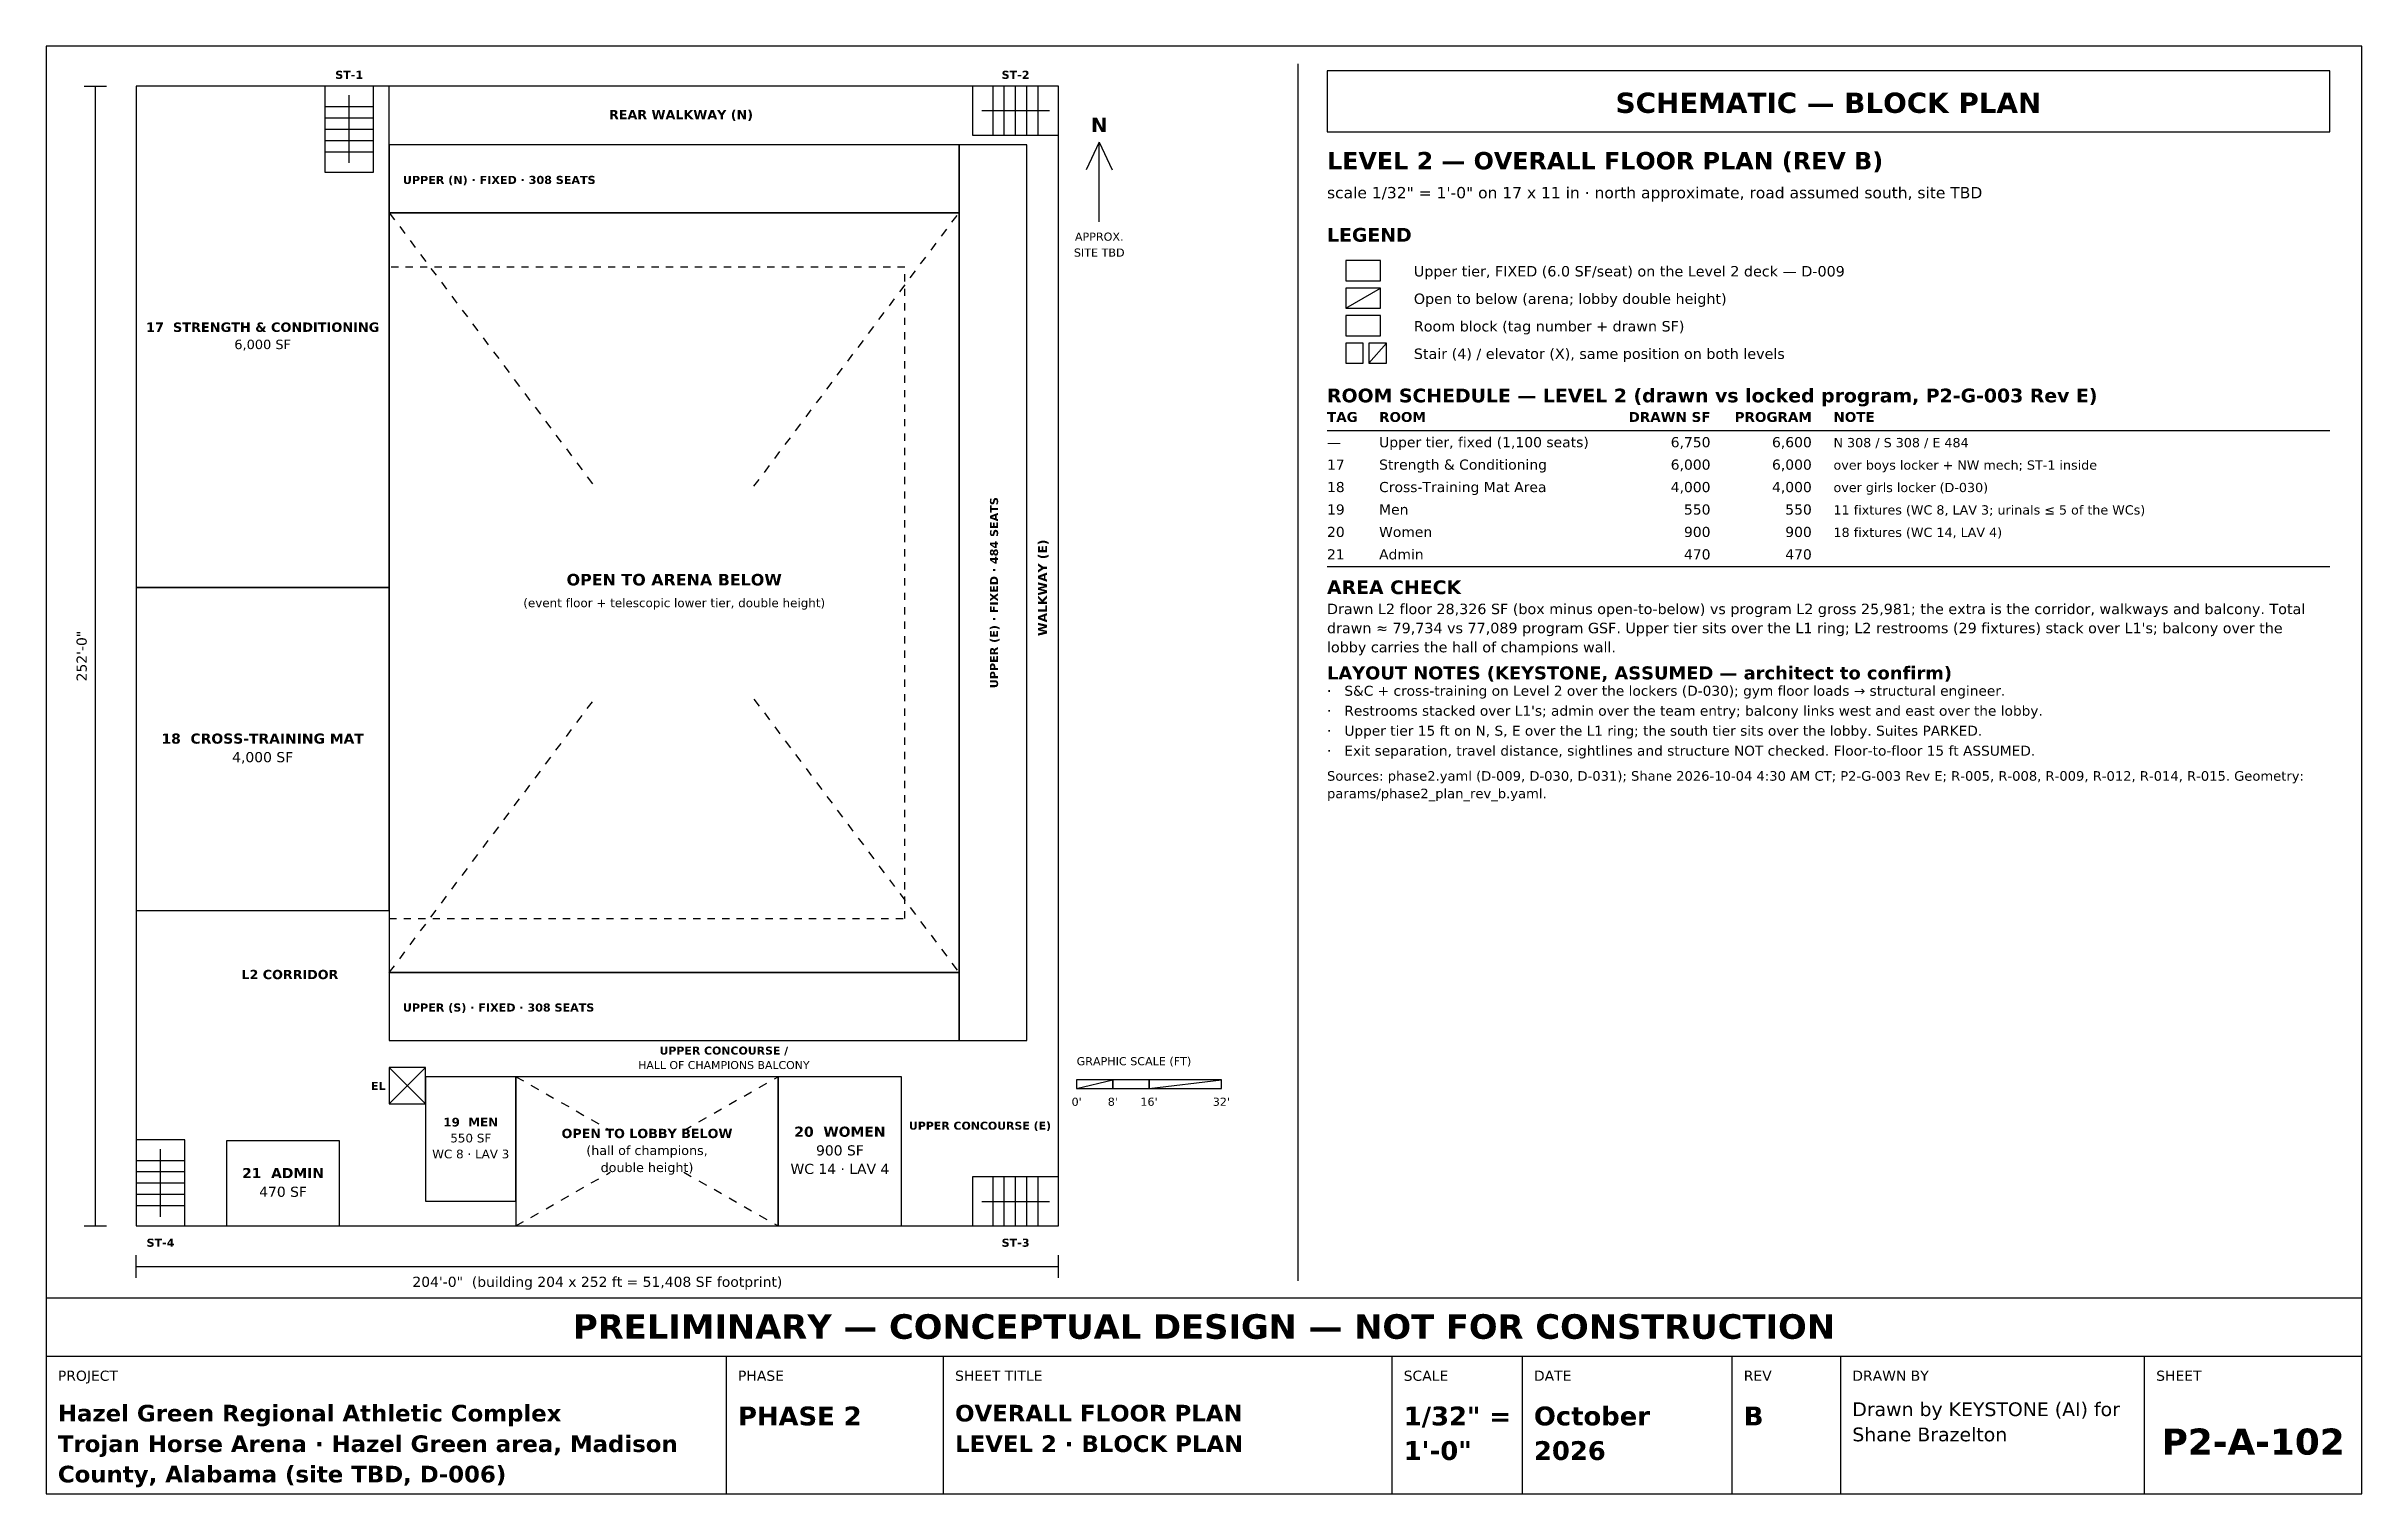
# Model space of a CAD drawing. Header units: inches. Extents: x 0.5 to 16.5, y 0.5 to 10.5.
import ezdxf
from ezdxf.enums import TextEntityAlignment as Align

# ---------------------------------------------------------------- set-up
doc = ezdxf.new("R2010")
doc.units = ezdxf.units.IN
doc.header["$MEASUREMENT"] = 0
for name, color, linetype in [('A-ANNO-DIMS', 7, 'Continuous'), ('A-ANNO-TABL', 7, 'Continuous'), ('A-ANNO-TEXT', 7, 'Continuous'), ('A-AREA-BLCK', 7, 'Continuous'), ('A-AREA-IDEN', 7, 'Continuous'), ('A-AREA-OPEN', 7, 'Continuous'), ('A-FLOR-STRS', 7, 'Continuous'), ('A-SEAT-FIXD', 7, 'Continuous'), ('A-WALL-BLDG', 7, 'Continuous'), ('G-ANNO-TTLB', 7, 'Continuous')]:
    doc.layers.add(name, color=color, linetype=linetype)
doc.styles.add('KS-BOLD', font='DejaVuSans-Bold.ttf')
doc.styles.add('KS-REG', font='DejaVuSans.ttf')

msp = doc.modelspace()

# ---------------------------------------------------------------- linework, layer by layer
at = {"layer": 'A-ANNO-DIMS'}
for p, q in [((0.761, 10.225), (0.917, 10.225)), ((0.839, 2.35), (0.839, 10.225)), ((7.776, 9.838), (7.686, 9.647)), ((7.776, 9.287), (7.776, 9.838)), ((7.776, 9.838), (7.866, 9.647)), ((7.62, 3.3), (7.87, 3.36)), ((8.12, 3.3), (8.62, 3.36)), ((0.761, 2.35), (0.917, 2.35)), ((1.12, 1.991), (1.12, 2.147)), ((7.495, 1.991), (7.495, 2.147)), ((1.12, 2.069), (7.495, 2.069))]:
    msp.add_line(p, q, dxfattribs=at)
for points in [[(7.62, 3.3), (7.87, 3.3), (7.87, 3.36), (7.62, 3.36)], [(7.87, 3.3), (8.12, 3.3), (8.12, 3.36), (7.87, 3.36)], [(8.12, 3.3), (8.62, 3.3), (8.62, 3.36), (8.12, 3.36)]]:
    msp.add_lwpolyline(points, close=True, dxfattribs=at)
at = {"layer": 'A-ANNO-TABL'}
for p, q in [((9.35, 7.845), (16.28, 7.845)), ((9.35, 6.905), (16.28, 6.905))]:
    msp.add_line(p, q, dxfattribs=at)
at = {"layer": 'A-ANNO-TEXT'}
for p, q in [((9.15, 1.97), (9.15, 10.38)), ((9.48, 8.69), (9.72, 8.83)), ((9.64, 8.31), (9.76, 8.45))]:
    msp.add_line(p, q, dxfattribs=at)
for points in [[(9.35, 9.91), (16.28, 9.91), (16.28, 10.33), (9.35, 10.33)], [(9.48, 8.88), (9.72, 8.88), (9.72, 9.02), (9.48, 9.02)], [(9.48, 8.69), (9.72, 8.69), (9.72, 8.83), (9.48, 8.83)], [(9.48, 8.5), (9.72, 8.5), (9.72, 8.64), (9.48, 8.64)], [(9.48, 8.31), (9.6, 8.31), (9.6, 8.45), (9.48, 8.45)], [(9.64, 8.31), (9.76, 8.31), (9.76, 8.45), (9.64, 8.45)]]:
    msp.add_lwpolyline(points, close=True, dxfattribs=at)
at = {"layer": 'A-AREA-BLCK'}
for points in [[(1.12, 6.762), (2.87, 6.762), (2.87, 10.225), (1.12, 10.225)], [(1.12, 4.53), (2.87, 4.53), (2.87, 6.762), (1.12, 6.762)], [(3.12, 2.522), (3.745, 2.522), (3.745, 3.381), (3.12, 3.381)], [(5.558, 2.35), (6.41, 2.35), (6.41, 3.381), (5.558, 3.381)], [(1.745, 2.35), (2.526, 2.35), (2.526, 2.938), (1.745, 2.938)]]:
    msp.add_lwpolyline(points, close=True, dxfattribs=at)
at = {"layer": 'A-AREA-OPEN'}
for p, q in [((2.87, 9.35), (2.906, 9.302)), ((6.758, 9.284), (6.794, 9.332)), ((2.942, 9.254), (2.978, 9.206)), ((3.014, 9.158), (3.05, 9.11)), ((6.614, 9.092), (6.65, 9.14)), ((6.686, 9.188), (6.722, 9.236)), ((2.87, 8.975), (2.87, 8.925)), ((2.933, 8.975), (2.883, 8.975)), ((3.033, 8.975), (2.983, 8.975)), ((3.133, 8.975), (3.083, 8.975)), ((3.086, 9.062), (3.122, 9.014)), ((3.158, 8.966), (3.194, 8.918)), ((3.233, 8.975), (3.183, 8.975)), ((3.333, 8.975), (3.283, 8.975)), ((3.433, 8.975), (3.383, 8.975)), ((3.533, 8.975), (3.483, 8.975)), ((3.633, 8.975), (3.583, 8.975)), ((3.733, 8.975), (3.683, 8.975)), ((3.833, 8.975), (3.783, 8.975)), ((3.933, 8.975), (3.883, 8.975)), ((4.033, 8.975), (3.983, 8.975)), ((4.133, 8.975), (4.083, 8.975)), ((4.232, 8.975), (4.183, 8.975)), ((4.332, 8.975), (4.282, 8.975)), ((4.432, 8.975), (4.382, 8.975)), ((4.532, 8.975), (4.482, 8.975)), ((4.632, 8.975), (4.582, 8.975)), ((4.732, 8.975), (4.682, 8.975)), ((4.832, 8.975), (4.782, 8.975)), ((4.932, 8.975), (4.882, 8.975)), ((5.032, 8.975), (4.982, 8.975)), ((5.132, 8.975), (5.082, 8.975)), ((5.232, 8.975), (5.182, 8.975)), ((5.332, 8.975), (5.282, 8.975)), ((5.433, 8.975), (5.383, 8.975)), ((5.532, 8.975), (5.482, 8.975)), ((5.633, 8.975), (5.582, 8.975)), ((5.732, 8.975), (5.683, 8.975)), ((5.833, 8.975), (5.782, 8.975)), ((5.933, 8.975), (5.883, 8.975)), ((6.032, 8.975), (5.982, 8.975)), ((6.133, 8.975), (6.083, 8.975)), ((6.232, 8.975), (6.183, 8.975)), ((6.333, 8.975), (6.282, 8.975)), ((6.433, 8.975), (6.383, 8.975)), ((6.433, 8.975), (6.433, 8.975)), ((6.542, 8.996), (6.578, 9.044)), ((2.87, 8.875), (2.87, 8.825)), ((3.23, 8.87), (3.266, 8.822)), ((6.398, 8.804), (6.434, 8.852)), ((6.433, 8.875), (6.433, 8.925)), ((6.433, 8.775), (6.433, 8.825)), ((6.47, 8.9), (6.506, 8.948)), ((2.87, 8.775), (2.87, 8.725)), ((2.87, 8.675), (2.87, 8.625)), ((3.302, 8.774), (3.338, 8.726)), ((3.374, 8.678), (3.41, 8.63)), ((6.254, 8.612), (6.29, 8.66)), ((6.326, 8.708), (6.362, 8.756)), ((6.433, 8.675), (6.433, 8.725)), ((2.87, 8.575), (2.87, 8.525)), ((3.446, 8.582), (3.482, 8.534)), ((3.518, 8.486), (3.554, 8.438)), ((6.182, 8.516), (6.218, 8.564)), ((6.433, 8.575), (6.433, 8.625)), ((6.433, 8.475), (6.433, 8.525)), ((2.87, 8.475), (2.87, 8.425)), ((2.87, 8.375), (2.87, 8.325)), ((3.59, 8.39), (3.626, 8.342)), ((6.038, 8.324), (6.074, 8.372)), ((6.11, 8.42), (6.146, 8.468)), ((6.433, 8.375), (6.433, 8.425)), ((6.433, 8.275), (6.433, 8.325)), ((2.87, 8.275), (2.87, 8.225)), ((2.87, 8.175), (2.87, 8.125)), ((3.662, 8.294), (3.698, 8.246)), ((3.734, 8.198), (3.77, 8.15)), ((5.894, 8.132), (5.93, 8.18)), ((5.966, 8.228), (6.002, 8.276)), ((6.433, 8.175), (6.433, 8.225)), ((2.87, 8.075), (2.87, 8.025)), ((3.806, 8.102), (3.842, 8.054)), ((3.878, 8.006), (3.914, 7.958)), ((5.822, 8.036), (5.858, 8.084)), ((6.433, 8.075), (6.433, 8.125)), ((6.433, 7.975), (6.433, 8.025)), ((2.87, 7.975), (2.87, 7.925)), ((2.87, 7.875), (2.87, 7.825)), ((3.95, 7.91), (3.986, 7.862)), ((5.678, 7.844), (5.714, 7.892)), ((5.75, 7.94), (5.786, 7.988)), ((6.433, 7.875), (6.433, 7.925)), ((2.87, 7.775), (2.87, 7.725)), ((4.022, 7.814), (4.058, 7.766)), ((4.094, 7.718), (4.13, 7.67)), ((5.534, 7.652), (5.57, 7.7)), ((5.606, 7.748), (5.642, 7.796)), ((6.433, 7.775), (6.433, 7.825)), ((6.433, 7.675), (6.433, 7.725)), ((2.87, 7.675), (2.87, 7.625)), ((2.87, 7.575), (2.87, 7.525)), ((4.166, 7.622), (4.202, 7.574)), ((4.238, 7.526), (4.274, 7.478)), ((5.462, 7.556), (5.498, 7.604)), ((6.433, 7.575), (6.433, 7.625)), ((6.433, 7.475), (6.433, 7.525)), ((2.87, 7.475), (2.87, 7.425)), ((2.87, 7.375), (2.87, 7.325)), ((5.39, 7.46), (5.426, 7.508)), ((6.433, 7.375), (6.433, 7.425)), ((2.87, 7.275), (2.87, 7.225)), ((6.433, 7.275), (6.433, 7.325)), ((6.433, 7.175), (6.433, 7.225)), ((2.87, 7.175), (2.87, 7.125)), ((2.87, 7.075), (2.87, 7.025)), ((6.433, 7.075), (6.433, 7.125)), ((2.87, 6.975), (2.87, 6.925)), ((6.433, 6.975), (6.433, 7.025)), ((6.433, 6.875), (6.433, 6.925)), ((2.87, 6.875), (2.87, 6.825)), ((2.87, 6.775), (2.87, 6.725)), ((6.433, 6.775), (6.433, 6.825)), ((6.433, 6.675), (6.433, 6.725)), ((2.87, 6.675), (2.87, 6.625)), ((2.87, 6.575), (2.87, 6.525)), ((6.433, 6.575), (6.433, 6.625)), ((2.87, 6.475), (2.87, 6.425)), ((6.433, 6.475), (6.433, 6.525)), ((6.433, 6.375), (6.433, 6.425)), ((2.87, 6.375), (2.87, 6.325)), ((2.87, 6.275), (2.87, 6.225)), ((6.433, 6.275), (6.433, 6.325)), ((2.87, 6.175), (2.87, 6.125)), ((6.433, 6.175), (6.433, 6.225)), ((6.433, 6.075), (6.433, 6.125)), ((2.87, 6.075), (2.87, 6.025)), ((2.87, 5.975), (2.87, 5.925)), ((4.238, 5.924), (4.274, 5.972)), ((5.39, 5.99), (5.426, 5.942)), ((6.433, 5.975), (6.433, 6.025)), ((6.433, 5.875), (6.433, 5.925)), ((2.87, 5.875), (2.87, 5.825)), ((2.87, 5.775), (2.87, 5.725)), ((4.094, 5.732), (4.13, 5.78)), ((4.166, 5.828), (4.202, 5.876)), ((5.462, 5.894), (5.498, 5.846)), ((5.534, 5.798), (5.57, 5.75)), ((6.433, 5.775), (6.433, 5.825)), ((2.87, 5.675), (2.87, 5.625)), ((4.022, 5.636), (4.058, 5.684)), ((5.606, 5.702), (5.642, 5.654)), ((5.678, 5.606), (5.714, 5.558)), ((6.433, 5.675), (6.433, 5.725)), ((6.433, 5.575), (6.433, 5.625)), ((2.87, 5.575), (2.87, 5.525)), ((2.87, 5.475), (2.87, 5.425)), ((3.878, 5.444), (3.914, 5.492)), ((3.95, 5.54), (3.986, 5.588)), ((5.75, 5.51), (5.786, 5.462)), ((6.433, 5.475), (6.433, 5.525)), ((2.87, 5.375), (2.87, 5.325)), ((3.734, 5.252), (3.77, 5.3)), ((3.806, 5.348), (3.842, 5.396)), ((5.822, 5.414), (5.858, 5.366)), ((5.894, 5.318), (5.93, 5.27)), ((6.433, 5.375), (6.433, 5.425)), ((6.433, 5.275), (6.433, 5.325)), ((2.87, 5.275), (2.87, 5.225)), ((2.87, 5.175), (2.87, 5.125)), ((3.662, 5.156), (3.698, 5.204)), ((5.966, 5.222), (6.002, 5.174)), ((6.038, 5.126), (6.074, 5.078)), ((6.433, 5.175), (6.433, 5.225)), ((6.433, 5.075), (6.433, 5.125)), ((2.87, 5.075), (2.87, 5.025)), ((2.87, 4.975), (2.87, 4.925)), ((3.518, 4.964), (3.554, 5.012)), ((3.59, 5.06), (3.626, 5.108)), ((6.11, 5.03), (6.146, 4.982)), ((6.433, 4.975), (6.433, 5.025)), ((2.87, 4.875), (2.87, 4.825)), ((3.374, 4.772), (3.41, 4.82)), ((3.446, 4.868), (3.482, 4.916)), ((6.182, 4.934), (6.218, 4.886)), ((6.254, 4.838), (6.29, 4.79)), ((6.433, 4.875), (6.433, 4.925)), ((6.433, 4.775), (6.433, 4.825)), ((2.87, 4.775), (2.87, 4.725)), ((2.87, 4.675), (2.87, 4.625)), ((3.302, 4.676), (3.338, 4.724)), ((6.326, 4.742), (6.362, 4.694)), ((6.398, 4.646), (6.434, 4.598)), ((6.433, 4.675), (6.433, 4.725)), ((2.87, 4.575), (2.87, 4.525)), ((3.158, 4.484), (3.194, 4.532)), ((3.23, 4.58), (3.266, 4.628)), ((6.433, 4.575), (6.433, 4.625)), ((6.433, 4.475), (6.433, 4.525)), ((6.47, 4.55), (6.506, 4.502)), ((2.87, 4.475), (2.92, 4.475)), ((2.87, 4.475), (2.87, 4.475)), ((2.97, 4.475), (3.02, 4.475)), ((3.014, 4.292), (3.05, 4.34)), ((3.07, 4.475), (3.12, 4.475)), ((3.086, 4.388), (3.122, 4.436)), ((3.17, 4.475), (3.22, 4.475)), ((3.27, 4.475), (3.32, 4.475)), ((3.37, 4.475), (3.42, 4.475)), ((3.47, 4.475), (3.52, 4.475)), ((3.57, 4.475), (3.62, 4.475)), ((3.67, 4.475), (3.72, 4.475)), ((3.77, 4.475), (3.82, 4.475)), ((3.87, 4.475), (3.92, 4.475)), ((3.97, 4.475), (4.02, 4.475)), ((4.07, 4.475), (4.12, 4.475)), ((4.17, 4.475), (4.22, 4.475)), ((4.27, 4.475), (4.32, 4.475)), ((4.37, 4.475), (4.42, 4.475)), ((4.47, 4.475), (4.52, 4.475)), ((4.57, 4.475), (4.62, 4.475)), ((4.67, 4.475), (4.72, 4.475)), ((4.77, 4.475), (4.82, 4.475)), ((4.87, 4.475), (4.92, 4.475)), ((4.97, 4.475), (5.02, 4.475)), ((5.07, 4.475), (5.12, 4.475)), ((5.17, 4.475), (5.22, 4.475)), ((5.27, 4.475), (5.32, 4.475)), ((5.37, 4.475), (5.42, 4.475)), ((5.47, 4.475), (5.52, 4.475)), ((5.57, 4.475), (5.62, 4.475)), ((5.67, 4.475), (5.72, 4.475)), ((5.77, 4.475), (5.82, 4.475)), ((5.87, 4.475), (5.92, 4.475)), ((5.97, 4.475), (6.02, 4.475)), ((6.07, 4.475), (6.12, 4.475)), ((6.17, 4.475), (6.22, 4.475)), ((6.27, 4.475), (6.32, 4.475)), ((6.37, 4.475), (6.42, 4.475)), ((6.542, 4.454), (6.578, 4.406)), ((6.614, 4.358), (6.65, 4.31)), ((2.942, 4.196), (2.978, 4.244)), ((6.686, 4.262), (6.722, 4.214)), ((6.758, 4.166), (6.794, 4.118)), ((2.87, 4.1), (2.906, 4.148)), ((3.745, 3.381), (3.797, 3.352)), ((5.531, 3.366), (5.558, 3.381)), ((3.849, 3.322), (3.901, 3.292)), ((3.954, 3.263), (4.006, 3.233)), ((4.058, 3.203), (4.11, 3.174)), ((5.218, 3.188), (5.27, 3.218)), ((5.322, 3.247), (5.374, 3.277)), ((5.426, 3.307), (5.479, 3.336)), ((4.162, 3.144), (4.214, 3.114)), ((4.266, 3.085), (4.319, 3.055)), ((5.009, 3.069), (5.061, 3.099)), ((5.114, 3.129), (5.166, 3.158)), ((4.371, 3.025), (4.397, 3.01)), ((4.905, 3.01), (4.957, 3.04)), ((4.371, 2.706), (4.397, 2.721)), ((4.905, 2.721), (4.957, 2.692)), ((4.162, 2.587), (4.214, 2.617)), ((4.266, 2.647), (4.319, 2.676)), ((5.009, 2.662), (5.061, 2.632)), ((5.114, 2.603), (5.166, 2.573)), ((3.849, 2.409), (3.901, 2.439)), ((3.954, 2.469), (4.006, 2.498)), ((4.058, 2.528), (4.11, 2.558)), ((5.218, 2.543), (5.27, 2.514)), ((5.322, 2.484), (5.374, 2.454)), ((5.426, 2.425), (5.479, 2.395)), ((3.745, 2.35), (3.797, 2.38)), ((5.531, 2.365), (5.558, 2.35))]:
    msp.add_line(p, q, dxfattribs=at)
for points in [[(2.87, 4.1), (6.808, 4.1), (6.808, 9.35), (2.87, 9.35)], [(3.745, 2.35), (5.558, 2.35), (5.558, 3.381), (3.745, 3.381)]]:
    msp.add_lwpolyline(points, close=True, dxfattribs=at)
at = {"layer": 'A-FLOR-STRS'}
for p, q in [((2.425, 10.084), (2.762, 10.084)), ((2.593, 9.694), (2.593, 10.162)), ((7.042, 9.887), (7.042, 10.225)), ((7.12, 9.887), (7.12, 10.225)), ((7.198, 9.887), (7.198, 10.225)), ((7.276, 9.887), (7.276, 10.225)), ((7.354, 9.887), (7.354, 10.225)), ((2.425, 10.006), (2.762, 10.006)), ((2.425, 9.928), (2.762, 9.928)), ((6.964, 10.056), (7.433, 10.056)), ((2.425, 9.85), (2.762, 9.85)), ((2.425, 9.772), (2.762, 9.772)), ((2.87, 3.194), (3.12, 3.444)), ((2.87, 3.444), (3.12, 3.194)), ((1.289, 2.413), (1.289, 2.881)), ((1.12, 2.803), (1.458, 2.803)), ((1.12, 2.725), (1.458, 2.725)), ((1.12, 2.647), (1.458, 2.647)), ((1.12, 2.569), (1.458, 2.569)), ((7.042, 2.35), (7.042, 2.688)), ((7.12, 2.35), (7.12, 2.688)), ((7.198, 2.35), (7.198, 2.688)), ((7.276, 2.35), (7.276, 2.688)), ((7.354, 2.35), (7.354, 2.688)), ((1.12, 2.491), (1.458, 2.491)), ((6.964, 2.519), (7.433, 2.519))]:
    msp.add_line(p, q, dxfattribs=at)
for points in [[(2.425, 9.631), (2.762, 9.631), (2.762, 10.225), (2.425, 10.225)], [(6.901, 9.887), (7.495, 9.887), (7.495, 10.225), (6.901, 10.225)], [(2.87, 3.194), (3.12, 3.194), (3.12, 3.444), (2.87, 3.444)], [(1.12, 2.35), (1.458, 2.35), (1.458, 2.944), (1.12, 2.944)], [(6.901, 2.35), (7.495, 2.35), (7.495, 2.688), (6.901, 2.688)]]:
    msp.add_lwpolyline(points, close=True, dxfattribs=at)
at = {"layer": 'A-SEAT-FIXD'}
for points in [[(2.87, 9.35), (6.808, 9.35), (6.808, 9.819), (2.87, 9.819)], [(6.808, 3.631), (7.276, 3.631), (7.276, 9.819), (6.808, 9.819)], [(2.87, 3.631), (6.808, 3.631), (6.808, 4.1), (2.87, 4.1)]]:
    msp.add_lwpolyline(points, close=True, dxfattribs=at)
at = {"layer": 'A-WALL-BLDG'}
msp.add_lwpolyline([(1.12, 2.35), (7.495, 2.35), (7.495, 10.225), (1.12, 10.225)], close=True, dxfattribs=at)
at = {"layer": 'G-ANNO-TTLB'}
for p, q in [((0.5, 1.45), (16.5, 1.45)), ((5.2, 0.5), (5.2, 1.45)), ((6.7, 0.5), (6.7, 1.45)), ((9.8, 0.5), (9.8, 1.45)), ((10.7, 0.5), (10.7, 1.45)), ((12.15, 0.5), (12.15, 1.45)), ((12.9, 0.5), (12.9, 1.45)), ((15, 0.5), (15, 1.45))]:
    msp.add_line(p, q, dxfattribs=at)
for points in [[(0.5, 0.5), (16.5, 0.5), (16.5, 10.5), (0.5, 10.5)], [(0.5, 1.45), (16.5, 1.45), (16.5, 1.85), (0.5, 1.85)]]:
    msp.add_lwpolyline(points, close=True, dxfattribs=at)

# ---------------------------------------------------------------- texts
at = {"layer": 'A-ANNO-DIMS'}
for s, height, style, p in [('N', 0.1, 'KS-BOLD', (7.776, 9.907)), ('APPROX.', 0.056, 'KS-REG', (7.776, 9.157)), ('SITE TBD', 0.056, 'KS-REG', (7.776, 9.047)), ("0'", 0.056, 'KS-REG', (7.62, 3.18)), ("8'", 0.056, 'KS-REG', (7.87, 3.18)), ("16'", 0.056, 'KS-REG', (8.12, 3.18)), ("32'", 0.056, 'KS-REG', (8.62, 3.18)), ('204\'-0"  (building 204 x 252 ft = 51,408 SF footprint)', 0.07, 'KS-REG', (4.308, 1.929))]:
    msp.add_text(s, height=height, dxfattribs=dict(at, style=style)).set_placement(p, align=Align.CENTER)
at = {"layer": 'A-ANNO-DIMS', "style": 'KS-REG'}
msp.add_text('252\'-0"', height=0.07, rotation=90, dxfattribs=at).set_placement((0.779, 6.287), align=Align.CENTER)
msp.add_text('GRAPHIC SCALE (FT)', height=0.056, dxfattribs=at).set_placement((7.62, 3.46))
at = {"layer": 'A-ANNO-TABL'}
for s, height, style, p in [('TAG', 0.068, 'KS-BOLD', (9.35, 7.905)), ('ROOM', 0.068, 'KS-BOLD', (9.71, 7.905)), ('NOTE', 0.068, 'KS-BOLD', (12.85, 7.905)), ('—', 0.07, 'KS-REG', (9.35, 7.73)), ('Upper tier, fixed (1,100 seats)', 0.07, 'KS-REG', (9.71, 7.73)), ('N 308 / S 308 / E 484', 0.064, 'KS-REG', (12.85, 7.73)), ('17', 0.07, 'KS-REG', (9.35, 7.575)), ('Strength & Conditioning', 0.07, 'KS-REG', (9.71, 7.575)), ('over boys locker + NW mech; ST-1 inside', 0.064, 'KS-REG', (12.85, 7.575)), ('18', 0.07, 'KS-REG', (9.35, 7.42)), ('Cross-Training Mat Area', 0.07, 'KS-REG', (9.71, 7.42)), ('over girls locker (D-030)', 0.064, 'KS-REG', (12.85, 7.42)), ('19', 0.07, 'KS-REG', (9.35, 7.265)), ('Men', 0.07, 'KS-REG', (9.71, 7.265)), ('11 fixtures (WC 8, LAV 3; urinals ≤ 5 of the WCs)', 0.064, 'KS-REG', (12.85, 7.265)), ('20', 0.07, 'KS-REG', (9.35, 7.11)), ('Women', 0.07, 'KS-REG', (9.71, 7.11)), ('18 fixtures (WC 14, LAV 4)', 0.064, 'KS-REG', (12.85, 7.11)), ('21', 0.07, 'KS-REG', (9.35, 6.955)), ('Admin', 0.07, 'KS-REG', (9.71, 6.955))]:
    msp.add_text(s, height=height, dxfattribs=dict(at, style=style)).set_placement(p)
for s, height, style, p in [('DRAWN SF', 0.068, 'KS-BOLD', (12, 7.905)), ('PROGRAM', 0.068, 'KS-BOLD', (12.7, 7.905)), ('6,750', 0.07, 'KS-REG', (12, 7.73)), ('6,600', 0.07, 'KS-REG', (12.7, 7.73)), ('6,000', 0.07, 'KS-REG', (12, 7.575)), ('6,000', 0.07, 'KS-REG', (12.7, 7.575)), ('4,000', 0.07, 'KS-REG', (12, 7.42)), ('4,000', 0.07, 'KS-REG', (12.7, 7.42)), ('550', 0.07, 'KS-REG', (12, 7.265)), ('550', 0.07, 'KS-REG', (12.7, 7.265)), ('900', 0.07, 'KS-REG', (12, 7.11)), ('900', 0.07, 'KS-REG', (12.7, 7.11)), ('470', 0.07, 'KS-REG', (12, 6.955)), ('470', 0.07, 'KS-REG', (12.7, 6.955))]:
    msp.add_text(s, height=height, dxfattribs=dict(at, style=style)).set_placement(p, align=Align.RIGHT)
at = {"layer": 'A-ANNO-TEXT', "style": 'KS-BOLD'}
msp.add_text('SCHEMATIC — BLOCK PLAN', height=0.14, dxfattribs=at).set_placement((12.815, 10.04), align=Align.CENTER)
at = {"layer": 'A-ANNO-TEXT'}
for s, height, style, p in [('LEVEL 2 — OVERALL FLOOR PLAN (REV B)', 0.12, 'KS-BOLD', (9.35, 9.65)), ('scale 1/32" = 1\'-0" on 17 x 11 in · north approximate, road assumed south, site TBD', 0.078, 'KS-REG', (9.35, 9.45)), ('LEGEND', 0.095, 'KS-BOLD', (9.35, 9.15)), ('Upper tier, FIXED (6.0 SF/seat) on the Level 2 deck — D-009', 0.072, 'KS-REG', (9.95, 8.91)), ('Open to below (arena; lobby double height)', 0.072, 'KS-REG', (9.95, 8.72)), ('Room block (tag number + drawn SF)', 0.072, 'KS-REG', (9.95, 8.53)), ('Stair (4) / elevator (X), same position on both levels', 0.072, 'KS-REG', (9.95, 8.34)), ('ROOM SCHEDULE — LEVEL 2 (drawn vs locked program, P2-G-003 Rev E)', 0.095, 'KS-BOLD', (9.35, 8.04)), ('AREA CHECK', 0.095, 'KS-BOLD', (9.35, 6.715)), ('Drawn L2 floor 28,326 SF (box minus open-to-below) vs program L2 gross 25,981; the extra is the corridor, walkways and balcony. Total', 0.072, 'KS-REG', (9.35, 6.577)), ("drawn ≈ 79,734 vs 77,089 program GSF. Upper tier sits over the L1 ring; L2 restrooms (29 fixtures) stack over L1's; balcony over the", 0.072, 'KS-REG', (9.35, 6.445)), ('lobby carries the hall of champions wall.', 0.072, 'KS-REG', (9.35, 6.313)), ('LAYOUT NOTES (KEYSTONE, ASSUMED — architect to confirm)', 0.09, 'KS-BOLD', (9.35, 6.126)), ('S&C + cross-training on Level 2 over the lockers (D-030); gym floor loads → structural engineer.', 0.069, 'KS-REG', (9.47, 6.013)), ('·', 0.069, 'KS-REG', (9.35, 6.013)), ("Restrooms stacked over L1's; admin over the team entry; balcony links west and east over the lobby.", 0.069, 'KS-REG', (9.47, 5.875)), ('·', 0.069, 'KS-REG', (9.35, 5.875)), ('·', 0.069, 'KS-REG', (9.35, 5.737)), ('Upper tier 15 ft on N, S, E over the L1 ring; the south tier sits over the lobby. Suites PARKED.', 0.069, 'KS-REG', (9.47, 5.737)), ('·', 0.069, 'KS-REG', (9.35, 5.599)), ('Exit separation, travel distance, sightlines and structure NOT checked. Floor-to-floor 15 ft ASSUMED.', 0.069, 'KS-REG', (9.47, 5.599)), ('Sources: phase2.yaml (D-009, D-030, D-031); Shane 2026-10-04 4:30 AM CT; P2-G-003 Rev E; R-005, R-008, R-009, R-012, R-014, R-015. Geometry:', 0.066, 'KS-REG', (9.35, 5.426)), ('params/phase2_plan_rev_b.yaml.', 0.066, 'KS-REG', (9.35, 5.305))]:
    msp.add_text(s, height=height, dxfattribs=dict(at, style=style)).set_placement(p)
at = {"layer": 'A-AREA-IDEN'}
for s, height, style, p in [('ST-1', 0.056, 'KS-BOLD', (2.593, 10.275)), ('ST-2', 0.056, 'KS-BOLD', (7.198, 10.275)), ('REAR WALKWAY (N)', 0.064, 'KS-BOLD', (4.886, 9.996)), ('17  STRENGTH & CONDITIONING', 0.065, 'KS-BOLD', (1.995, 8.527)), ('6,000 SF', 0.065, 'KS-REG', (1.995, 8.408)), ('OPEN TO ARENA BELOW', 0.08, 'KS-BOLD', (4.839, 6.775)), ('(event floor + telescopic lower tier, double height)', 0.06, 'KS-REG', (4.839, 6.625)), ('18  CROSS-TRAINING MAT', 0.07, 'KS-BOLD', (1.995, 5.682)), ('4,000 SF', 0.07, 'KS-REG', (1.995, 5.554)), ('L2 CORRIDOR', 0.064, 'KS-BOLD', (2.183, 4.055)), ('UPPER CONCOURSE /', 0.055, 'KS-BOLD', (5.182, 3.534)), ('HALL OF CHAMPIONS BALCONY', 0.055, 'KS-REG', (5.182, 3.434)), ('19  MEN', 0.06, 'KS-BOLD', (3.433, 3.037)), ('UPPER CONCOURSE (E)', 0.055, 'KS-BOLD', (6.952, 3.015)), ('550 SF', 0.06, 'KS-REG', (3.433, 2.927)), ('OPEN TO LOBBY BELOW', 0.064, 'KS-BOLD', (4.651, 2.957)), ('(hall of champions,', 0.064, 'KS-REG', (4.651, 2.84)), ('20  WOMEN', 0.07, 'KS-BOLD', (5.984, 2.966)), ('900 SF', 0.07, 'KS-REG', (5.984, 2.837)), ('21  ADMIN', 0.07, 'KS-BOLD', (2.136, 2.68)), ('WC 8 · LAV 3', 0.06, 'KS-REG', (3.433, 2.817)), ('double height)', 0.064, 'KS-REG', (4.651, 2.722)), ('WC 14 · LAV 4', 0.07, 'KS-REG', (5.984, 2.709)), ('470 SF', 0.07, 'KS-REG', (2.136, 2.551)), ('ST-4', 0.056, 'KS-BOLD', (1.289, 2.206)), ('ST-3', 0.056, 'KS-BOLD', (7.198, 2.206))]:
    msp.add_text(s, height=height, dxfattribs=dict(at, style=style)).set_placement(p, align=Align.CENTER)
at = {"layer": 'A-AREA-IDEN', "style": 'KS-BOLD'}
for s, p in [('UPPER (N) · FIXED · 308 SEATS', (2.964, 9.549)), ('UPPER (S) · FIXED · 308 SEATS', (2.964, 3.831))]:
    msp.add_text(s, height=0.056, dxfattribs=at).set_placement(p)
for s, height, p in [('UPPER (E) · FIXED · 484 SEATS', 0.056, (7.077, 6.725)), ('WALKWAY (E)', 0.062, (7.416, 6.759))]:
    msp.add_text(s, height=height, rotation=90, dxfattribs=at).set_placement(p, align=Align.CENTER)
msp.add_text('EL', height=0.056, dxfattribs=at).set_placement((2.845, 3.289), align=Align.RIGHT)
at = {"layer": 'G-ANNO-TTLB', "style": 'KS-BOLD'}
for s, height, p in [('PRELIMINARY — CONCEPTUAL DESIGN — NOT FOR CONSTRUCTION', 0.17, (8.5, 1.57)), ('P2-A-102', 0.18, (15.75, 0.77))]:
    msp.add_text(s, height=height, dxfattribs=at).set_placement(p, align=Align.CENTER)
at = {"layer": 'G-ANNO-TTLB'}
for s, height, style, p in [('PROJECT', 0.07, 'KS-REG', (0.58, 1.28)), ('PHASE', 0.07, 'KS-REG', (5.28, 1.28)), ('SHEET TITLE', 0.07, 'KS-REG', (6.78, 1.28)), ('SCALE', 0.07, 'KS-REG', (9.88, 1.28)), ('DATE', 0.07, 'KS-REG', (10.78, 1.28)), ('REV', 0.07, 'KS-REG', (12.23, 1.28)), ('DRAWN BY', 0.07, 'KS-REG', (12.98, 1.28)), ('SHEET', 0.07, 'KS-REG', (15.08, 1.28)), ('Drawn by KEYSTONE (AI) for', 0.095, 'KS-REG', (12.98, 1.036)), ('Hazel Green Regional Athletic Complex', 0.115, 'KS-BOLD', (0.58, 0.999)), ('PHASE 2', 0.13, 'KS-BOLD', (5.28, 0.972)), ('OVERALL FLOOR PLAN', 0.115, 'KS-BOLD', (6.78, 0.999)), ('1/32" =', 0.13, 'KS-BOLD', (9.88, 0.972)), ('October', 0.13, 'KS-BOLD', (10.78, 0.972)), ('B', 0.13, 'KS-BOLD', (12.23, 0.972)), ('Shane Brazelton', 0.095, 'KS-REG', (12.98, 0.862)), ('Trojan Horse Arena · Hazel Green area, Madison', 0.115, 'KS-BOLD', (0.58, 0.788)), ('LEVEL 2 · BLOCK PLAN', 0.115, 'KS-BOLD', (6.78, 0.788)), ('1\'-0"', 0.13, 'KS-BOLD', (9.88, 0.733)), ('2026', 0.13, 'KS-BOLD', (10.78, 0.733)), ('County, Alabama (site TBD, D-006)', 0.115, 'KS-BOLD', (0.58, 0.578))]:
    msp.add_text(s, height=height, dxfattribs=dict(at, style=style)).set_placement(p)

doc.saveas('drawing.dxf')
